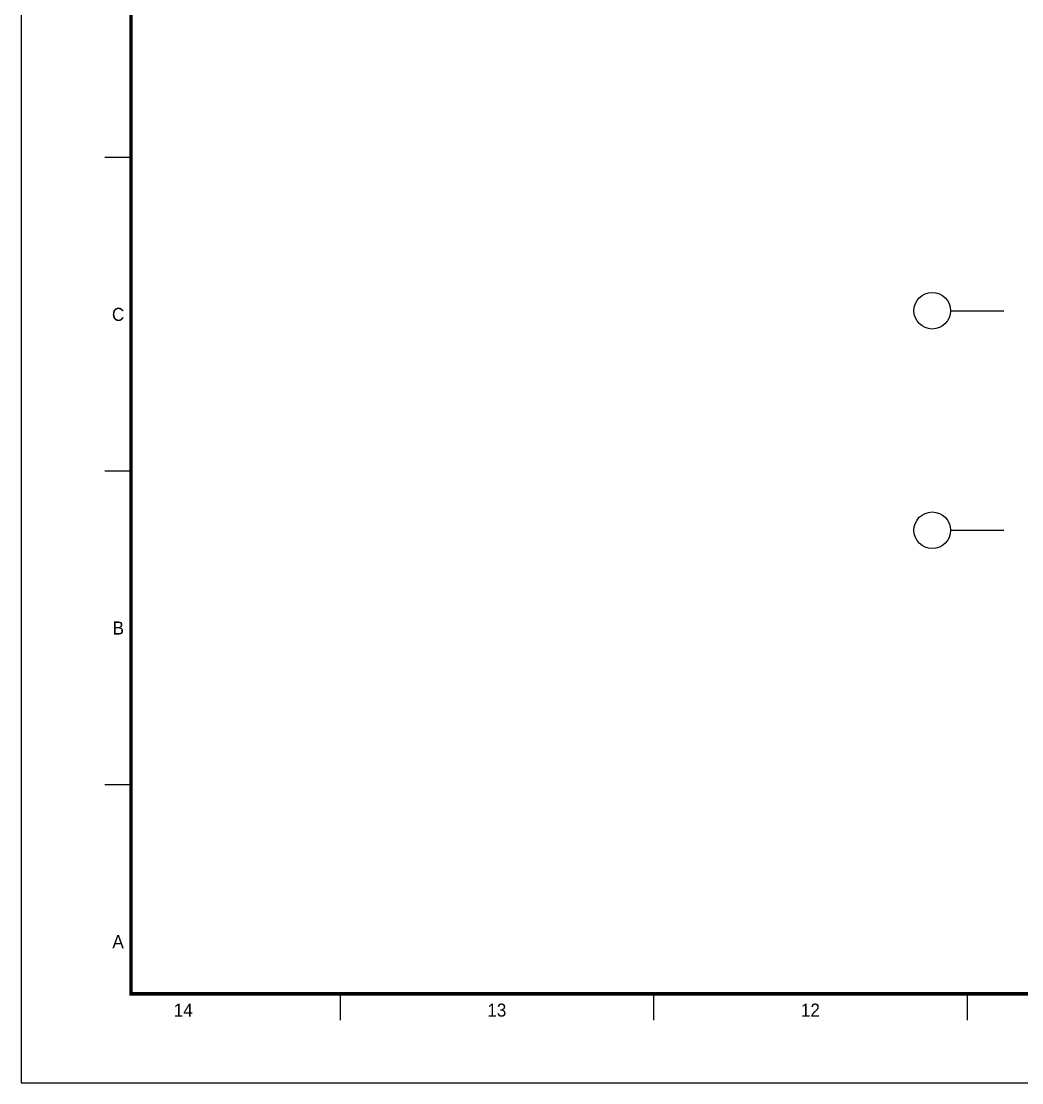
# Model space of a CAD drawing. Header units: millimetres. Extents: x 0 to 92204, y -190080 to 23760.
# Drawn here: x 50154 to 57812, y -23760 to -15637 of the extents above; entities that cross this region are included whole.
import ezdxf
from ezdxf.enums import TextEntityAlignment as Align
from ezdxf.xclip import XClip

# ---------------------------------------------------------------- set-up
doc = ezdxf.new("R2010")
doc.units = ezdxf.units.MM
doc.header["$LTSCALE"] = 100
doc.header["$XCLIPFRAME"] = 0
for name, pattern in [('AUDIT_D_220706163347-0', [0]), ('CEN', [62, 60, -1, 0, -1]), ('HIDDEN', [9.525, 6.35, -3.175])]:
    doc.linetypes.add(name, pattern=pattern)
for name, color, linetype in [('A-치수', 7, 'AUDIT_D_220706163347-0'), ('AA-BORD-FORM', 7, 'Continuous'), ('AA-BORD-TEXT', 3, 'Continuous'), ('CEN_CON', 1, 'CEN'), ('CEN_WALL', 12, 'CEN'), ('DIM', 7, 'AUDIT_D_220706163347-0'), ('MC', 135, 'Continuous'), ('확장', 8, 'HIDDEN')]:
    doc.layers.add(name, color=color, linetype=linetype)
doc.styles.add('HAUD01', font='Dotum.ttf')

# ---------------------------------------------------------------- blocks, each defined once
blk = doc.blocks.new('중심')
at = {"layer": 'DIM'}
blk.add_line((-350, 0), (0, 0), dxfattribs=at)
blk.add_circle((-470, 0), 120, dxfattribs=at)
blk = doc.blocks.new('DIM-1108')
at = {"layer": 'A-치수', "xscale": 1.166666666666666, "yscale": 1.166666666666666, "zscale": 1.166666666666666}
for p in [(7521, -41612.1), (7521, -43292.1)]:
    blk.add_blockref('중심', p, dxfattribs=at)
blk = doc.blocks.new('XR-FORM 청주월명')
at = {"layer": 'AA-BORD-FORM', "color": 2}
for p, q in [((21, 177), (16, 177)), ((21, 117), (16, 117)), ((21, 57), (16, 57)), ((61, 17), (61, 12)), ((121, 17), (121, 12)), ((181, 17), (181, 12))]:
    blk.add_line(p, q, dxfattribs=at)
at = {"layer": 'AA-BORD-FORM', "color": 1}
blk.add_lwpolyline([(0, 0), (841, 0), (841, 594), (0, 594)], close=True, dxfattribs=at)
at = {"layer": 'AA-BORD-FORM', "color": 2, "const_width": 0.682}
blk.add_lwpolyline([(21, 17), (21, 577), (821, 577), (821, 17)], close=True, dxfattribs=at)
at = {"layer": 'AA-BORD-TEXT', "color": 7, "style": 'HAUD01'}
for s, p in [('C', (18.54, 147)), ('B', (18.58, 87)), ('A', (18.54, 27)), ('14', (31, 13.9)), ('13', (91, 13.9)), ('12', (151, 13.9))]:
    blk.add_text(s, height=2.5, dxfattribs=at).set_placement(p, align=Align.MIDDLE_CENTER)
blk = doc.blocks.new('U-76A(확장)2')
at = {"layer": 'CEN_CON'}
blk.add_line((0, 0), (14635, 0), dxfattribs=at)
at = {"layer": 'CEN_WALL'}
blk.add_line((0, 1500), (10395, 1500), dxfattribs=at)
at = {"layer": 'MC'}
blk.add_line((0, 1705), (10395, 1705), dxfattribs=at)
at = {"layer": '확장', "ltscale": 0.5, "const_width": 20, "flags": 128}
for points in [[(10085, 1705), (135, 1705)], [(10085, 1305), (135, 1305)]]:
    blk.add_lwpolyline(points, dxfattribs=at)

msp = doc.modelspace()

# ---------------------------------------------------------------- block references
msp.add_blockref('DIM-1108', (50153.9, 23760))
at = {"xscale": 40, "yscale": 40, "zscale": 40}
msp.add_blockref('XR-FORM 청주월명', (50153.9, -23760), dxfattribs=at)
ref = msp.add_blockref('U-76A(확장)2', (61034, -19532.1), dxfattribs=dict(xscale=-1))
XClip(ref).set_block_clipping_path([(-10834.9999999999, -299.9999999999), (1405.1364734633, 16026.5922833935)])

doc.saveas('drawing.dxf')
